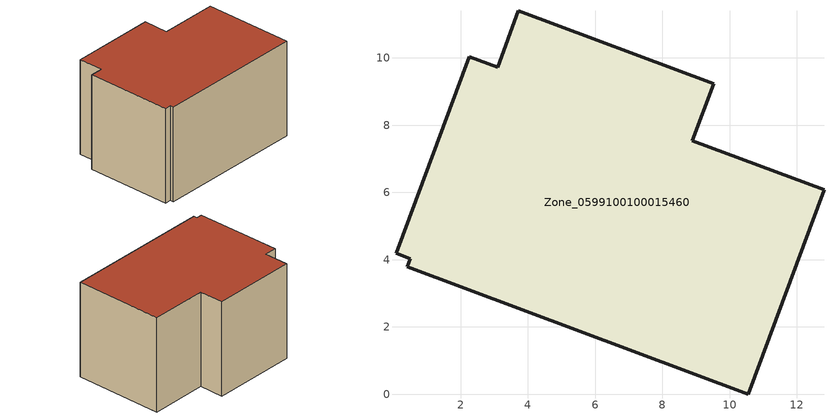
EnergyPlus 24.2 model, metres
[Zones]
Zone_0599100100015460
 floor ground (C_G): 0.41,3.8 0.5,4.03 0.09,4.19 2.25,10.04 3.09,9.72 3.72,11.4 9.52,9.23 8.89,7.54 12.8,6.08 10.55,0 z0
 wall outside (C_F): 9.52,9.23 3.72,11.4 3.09,9.72 2.25,10.04 0.09,4.19 0.5,4.03 0.41,3.8 10.55,0 12.8,6.08 8.89,7.54 9.52,9.23 z0:7
 roof outside (C_R): 0.5,4.03 0.41,3.8 10.55,0 12.8,6.08 8.89,7.54 9.52,9.23 3.72,11.4 3.09,9.72 2.25,10.04 0.09,4.19 z7
[BUILDING]
Pand.0599100100015460: North Axis=0; Terrain=City; Loads Convergence Tolerance Value=0.04; Temperature Convergence Tolerance Value=0.4; Solar Distribution=FullExterior; Maximum Number of Warmup Days=25; Minimum Number of Warmup Days=1
[Site:Location]
Rotterdam.The.Hague.AP_ZH_NLD Design_Conditions: Latitude=51.96; Longitude=4.45; Time Zone=1; Elevation=-4.5
[SITE:GROUNDTEMPERATURE:BUILDINGSURFACE]
18, 18, 18, 18, 18, 18, 18, 18, 18, 18, 18, 18
[MATERIAL] Thermal Absorptance=0.9; Solar Absorptance=0.7; Visible Absorptance=0.7
Name | Roughness | Thickness | Conductivity | Density | Specific Heat
G.D.2015-2018 | MediumSmooth | 0.15 | 0.0428571 | 540 | 1210
F.D.2015-2018 | Rough | 0.3 | 0.0666667 | 1920 | 840
R.D.2015-2018 | MediumRough | 0.2 | 0.0333333 | 1500 | 1000
[CONSTRUCTION]
C_G: G.D.2015-2018
C_F: F.D.2015-2018
C_R: R.D.2015-2018
[ZONE]
Zone_0599100100015460: Type=1; Multiplier=1; Ceiling Height=Autocalculate; Volume=Autocalculate; Floor Area=autocalculate; Part of Total Floor Area=Yes
[ZONEINFILTRATION:DESIGNFLOWRATE]
Infil_Zone_0599100100015460: Zone or ZoneList or Space or SpaceList=Zone_0599100100015460; Schedule=AlwaysOn; Design Flow Rate Calculation Method=Flow/Area; Flow Rate per Floor Area=0.0021; Constant Term Coefficient=1; Temperature Term Coefficient=0; Velocity Term Coefficient=0; Velocity Squared Term Coefficient=0
[HVACTEMPLATE:ZONE:IDEALLOADSAIRSYSTEM]
Zone_0599100100015460: Maximum Heating Supply Air Temperature=50; Minimum Cooling Supply Air Temperature=13; Maximum Heating Supply Air Humidity Ratio=0.0156; Minimum Cooling Supply Air Humidity Ratio=0.0077; Heating Limit=NoLimit; Cooling Limit=NoLimit; Dehumidification Control Type=ConstantSensibleHeatRatio; Cooling Sensible Heat Ratio=0.7; Dehumidification Setpoint=60; Humidification Control Type=None; Humidification Setpoint=30; Outdoor Air Method=None; Outdoor Air Flow Rate per Person=0.00944; Outdoor Air Flow Rate per Zone Floor Area=0; Outdoor Air Flow Rate per Zone=0; Demand Controlled Ventilation Type=None; Outdoor Air Economizer Type=NoEconomizer; Heat Recovery Type=None; Sensible Heat Recovery Effectiveness=0.7; Latent Heat Recovery Effectiveness=0.65
[ZONECONTROL:THERMOSTAT]
ThermostatControl_Zone_0599100100015460: Zone or ZoneList=Zone_0599100100015460; Control Type Schedule=DualSetpointControlType; Control 1=Thermostat_Zone_0599100100015460; Temperature Difference Between Cutout And Setpoint=0
[THERMOSTATSETPOINT:DUALSETPOINT]
Thermostat_Zone_0599100100015460: Heating Setpoint Temperature Schedule=HeatingSetpoint_Zone_0599100100015460; Cooling Setpoint Temperature Schedule=CoolingSetpoint_Zone_0599100100015460
[SCHEDULE:COMPACT]
HeatingSetpoint_Zone_0599100100015460: Through: 12/31, For: AllDays, Until: 24:00, 21
CoolingSetpoint_Zone_0599100100015460: Through: 12/31, For: AllDays, Until: 24:00, 24
DualSetpointControlType: Through: 12/31, For: AllDays, Until: 24:00, 4
AlwaysOn: Through: 12/31, For: AllDays, Until: 24:00, 1
